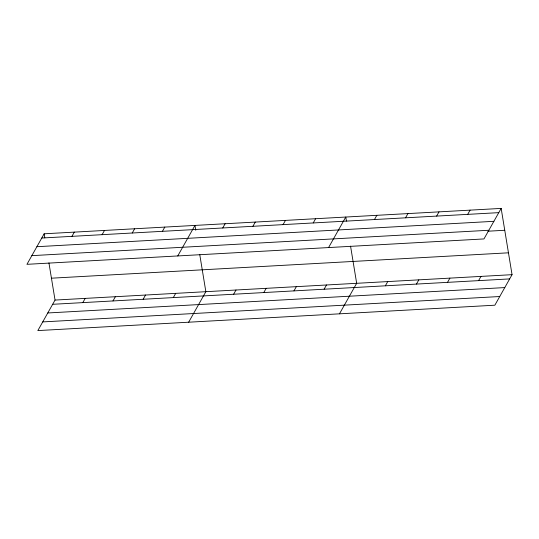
<?xml version="1.0" encoding="UTF-8"?>
<svg xmlns="http://www.w3.org/2000/svg" width="539" height="539" viewBox="0 0 539 539"><rect width="100%" height="100%" fill="white"/><g stroke="black" fill="none" stroke-linecap="round" stroke-linejoin="round"><path stroke-width="0.81" d="M44.151 233.798L26.95 264.326L483.961 238.932L501.162 208.411L44.151 233.798L44.818 237.847M71.93 236.351L74.315 232.12M48.934 262.911L55.039 300.068L37.838 330.589L494.849 305.202L512.05 274.674L501.162 208.411M102.093 234.681L104.478 230.449M82.817 302.622L85.202 298.39M132.257 233.003L134.635 228.772M112.981 300.944L115.366 296.713M162.414 231.325L164.799 227.094M143.145 299.266L145.53 295.035M177.762 255.944L194.963 225.417L195.765 230.281M173.309 297.595L175.694 293.364M222.742 227.977L225.127 223.746M188.657 322.214L205.851 291.687L199.747 254.529M252.906 226.299L255.291 222.068M233.63 294.24L236.015 290.009M283.069 224.622L285.454 220.39M263.793 292.569L266.178 288.338M313.233 222.951L315.611 218.719M293.957 290.892L296.342 286.66M328.574 247.569L345.775 217.042L346.442 221.091M324.121 289.214L326.506 284.983M374.47 219.548L376.855 215.317M339.469 313.833L356.67 283.305L350.559 246.155M405.544 217.817L407.929 213.585M385.358 285.811L387.743 281.58M436.624 216.092L439.009 211.861M416.438 284.087L418.823 279.856M467.697 214.367L470.082 210.136M447.511 282.362L449.897 278.131M478.592 280.63L480.977 276.406M41.766 238.029L498.777 212.642M36.874 246.707L493.886 221.32M31.841 255.648L488.846 230.261M487.957 231.211L504.753 230.274M51.448 278.198L508.459 252.811M55.039 300.068L512.05 274.674M52.654 304.299L509.665 278.906M47.769 312.97L504.774 287.583M42.729 321.911L499.741 296.524"/></g></svg>
